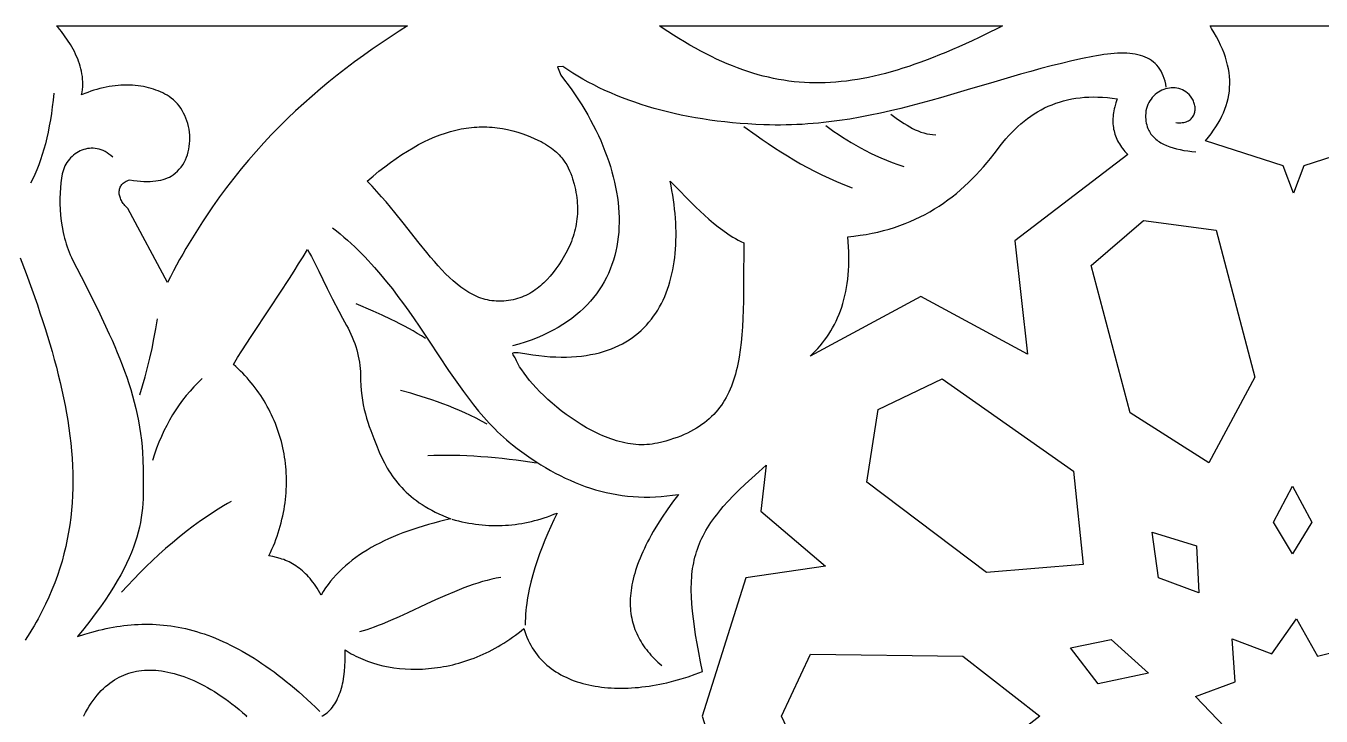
# Model space of a CAD drawing. Extents: x -332 to 348, y -263 to 352.
# Drawn here: x -92.3 to -41, y -175.3 to -148 of the extents above; entities that cross this region are included whole.
import ezdxf

# ---------------------------------------------------------------- set-up
doc = ezdxf.new("R2010")
doc.units = 0
doc.layers.add('LAYER_1', color=18, linetype='CONTINUOUS')
doc.layers.add('LAYER_2', color=174, linetype='CONTINUOUS')

msp = doc.modelspace()

# ---------------------------------------------------------------- linework, layer by layer
at = {"layer": 'LAYER_1'}
for points in [[(-77.475, -148.209), (-77.833, -148.442), (-78.188, -148.679), (-78.541, -148.921), (-78.891, -149.169), (-79.238, -149.422), (-79.582, -149.681), (-79.922, -149.946), (-80.26, -150.217), (-80.594, -150.494), (-80.925, -150.778), (-81.252, -151.069), (-81.576, -151.367), (-81.896, -151.672), (-82.211, -151.984), (-82.523, -152.304), (-82.831, -152.632), (-83.135, -152.968), (-83.434, -153.313), (-83.729, -153.665), (-84.019, -154.027), (-84.305, -154.397), (-84.586, -154.776), (-84.862, -155.165), (-84.998, -155.363), (-85.133, -155.563), (-85.267, -155.766), (-85.399, -155.971), (-85.531, -156.178), (-85.66, -156.389), (-85.789, -156.601), (-85.916, -156.816), (-86.042, -157.034), (-86.166, -157.255), (-86.289, -157.478), (-86.411, -157.703), (-86.531, -157.932), (-86.65, -158.163), (-88.222, -155.227), (-88.262, -155.191), (-88.3, -155.154), (-88.335, -155.116), (-88.368, -155.076), (-88.398, -155.037), (-88.426, -154.996), (-88.451, -154.955), (-88.474, -154.913), (-88.494, -154.871), (-88.512, -154.829), (-88.527, -154.787), (-88.539, -154.745), (-88.548, -154.703), (-88.554, -154.661), (-88.558, -154.62), (-88.559, -154.579), (-88.556, -154.539), (-88.551, -154.499), (-88.543, -154.461), (-88.532, -154.423), (-88.517, -154.387), (-88.5, -154.352), (-88.479, -154.319), (-88.455, -154.286), (-88.427, -154.256), (-88.397, -154.227), (-88.363, -154.201), (-88.325, -154.176), (-88.285, -154.153), (-88.24, -154.133), (-88.192, -154.115), (-88.141, -154.099), (-87.991, -154.12), (-87.848, -154.137), (-87.711, -154.149), (-87.58, -154.156), (-87.455, -154.159), (-87.336, -154.158), (-87.222, -154.152), (-87.114, -154.141), (-87.011, -154.127), (-86.913, -154.107), (-86.821, -154.084), (-86.733, -154.056), (-86.65, -154.023), (-86.572, -153.986), (-86.498, -153.945), (-86.428, -153.899), (-86.338, -153.83), (-86.255, -153.755), (-86.178, -153.674), (-86.108, -153.589), (-86.045, -153.499), (-85.988, -153.405), (-85.938, -153.307), (-85.894, -153.205), (-85.857, -153.101), (-85.825, -152.994), (-85.8, -152.885), (-85.782, -152.774), (-85.769, -152.662), (-85.762, -152.549), (-85.761, -152.435), (-85.766, -152.321), (-85.777, -152.207), (-85.793, -152.094), (-85.815, -151.982), (-85.843, -151.871), (-85.876, -151.762), (-85.914, -151.656), (-85.958, -151.551), (-86.008, -151.45), (-86.062, -151.353), (-86.122, -151.259), (-86.187, -151.169), (-86.256, -151.084), (-86.331, -151.004), (-86.411, -150.929), (-86.495, -150.86), (-86.584, -150.797), (-86.664, -150.748), (-86.746, -150.701), (-86.832, -150.657), (-86.919, -150.615), (-87.01, -150.577), (-87.103, -150.541), (-87.198, -150.508), (-87.296, -150.478), (-87.395, -150.451), (-87.497, -150.427), (-87.601, -150.406), (-87.706, -150.388), (-87.814, -150.373), (-87.923, -150.361), (-88.033, -150.352), (-88.145, -150.347), (-88.258, -150.345), (-88.373, -150.346), (-88.488, -150.351), (-88.605, -150.359), (-88.723, -150.37), (-88.841, -150.385), (-88.96, -150.403), (-89.08, -150.425), (-89.2, -150.451), (-89.32, -150.48), (-89.441, -150.513), (-89.562, -150.55), (-89.683, -150.59), (-89.804, -150.634), (-89.925, -150.682), (-90.045, -150.734), (-90.026, -150.628), (-90.012, -150.523), (-90.004, -150.418), (-90, -150.313), (-90.001, -150.209), (-90.007, -150.106), (-90.018, -150.003), (-90.032, -149.901), (-90.051, -149.799), (-90.074, -149.699), (-90.101, -149.599), (-90.131, -149.5), (-90.165, -149.402), (-90.202, -149.305), (-90.243, -149.209), (-90.286, -149.113), (-90.332, -149.019), (-90.381, -148.926), (-90.433, -148.834), (-90.486, -148.743), (-90.6, -148.565), (-90.721, -148.392), (-90.848, -148.225), (-90.98, -148.064), (-91.035, -148), (-77.144, -148)], [(-53.683, -148.052), (-54.24, -148.328), (-54.513, -148.459), (-54.782, -148.586), (-55.047, -148.708), (-55.309, -148.825), (-55.568, -148.938), (-55.823, -149.047), (-56.075, -149.151), (-56.324, -149.25), (-56.57, -149.345), (-56.813, -149.436), (-57.054, -149.521), (-57.291, -149.602), (-57.526, -149.679), (-57.759, -149.75), (-57.989, -149.817), (-58.217, -149.88), (-58.442, -149.937), (-58.666, -149.99), (-58.887, -150.039), (-59.107, -150.082), (-59.325, -150.121), (-59.541, -150.155), (-59.756, -150.184), (-59.969, -150.208), (-60.181, -150.228), (-60.391, -150.242), (-60.601, -150.252), (-60.809, -150.257), (-61.016, -150.257), (-61.222, -150.252), (-61.428, -150.243), (-61.633, -150.228), (-61.837, -150.209), (-62.041, -150.184), (-62.245, -150.154), (-62.448, -150.12), (-62.651, -150.081), (-62.854, -150.036), (-63.057, -149.987), (-63.26, -149.932), (-63.464, -149.872), (-63.668, -149.808), (-63.872, -149.738), (-64.077, -149.663), (-64.282, -149.583), (-64.488, -149.498), (-64.695, -149.408), (-64.903, -149.312), (-65.112, -149.212), (-65.322, -149.106), (-65.534, -148.995), (-65.746, -148.878), (-65.96, -148.757), (-66.176, -148.63), (-66.394, -148.498), (-66.613, -148.361), (-66.834, -148.218), (-67.057, -148.071), (-67.16, -148), (-53.581, -148)], [(-49.805, -150.816), (-49.62, -150.824), (-49.431, -150.838), (-49.239, -150.858), (-49.043, -150.885), (-49.099, -151.047), (-49.143, -151.206), (-49.162, -151.285), (-49.177, -151.362), (-49.19, -151.439), (-49.2, -151.514), (-49.208, -151.589), (-49.212, -151.664), (-49.214, -151.737), (-49.214, -151.81), (-49.21, -151.881), (-49.204, -151.952), (-49.195, -152.022), (-49.184, -152.091), (-49.169, -152.16), (-49.152, -152.227), (-49.133, -152.294), (-49.11, -152.36), (-49.085, -152.425), (-49.057, -152.489), (-49.027, -152.553), (-48.993, -152.616), (-48.957, -152.677), (-48.919, -152.738), (-48.877, -152.799), (-48.833, -152.858), (-48.786, -152.916), (-48.737, -152.974), (-48.684, -153.031), (-48.629, -153.087), (-53.097, -156.513), (-52.6, -160.998), (-56.82, -158.715), (-61.205, -161.08), (-61.1, -160.98), (-60.999, -160.878), (-60.901, -160.772), (-60.807, -160.664), (-60.716, -160.554), (-60.628, -160.44), (-60.544, -160.323), (-60.463, -160.204), (-60.386, -160.081), (-60.313, -159.956), (-60.243, -159.827), (-60.177, -159.695), (-60.115, -159.56), (-60.057, -159.422), (-60.002, -159.281), (-59.952, -159.136), (-59.905, -158.989), (-59.863, -158.837), (-59.824, -158.683), (-59.79, -158.525), (-59.76, -158.364), (-59.734, -158.199), (-59.712, -158.03), (-59.695, -157.858), (-59.682, -157.683), (-59.673, -157.503), (-59.669, -157.321), (-59.669, -157.134), (-59.674, -156.943), (-59.683, -156.749), (-59.697, -156.551), (-59.715, -156.349), (-59.468, -156.325), (-59.224, -156.294), (-58.986, -156.256), (-58.752, -156.213), (-58.523, -156.164), (-58.298, -156.109), (-58.078, -156.047), (-57.861, -155.981), (-57.65, -155.908), (-57.442, -155.83), (-57.238, -155.747), (-57.039, -155.658), (-56.843, -155.564), (-56.651, -155.464), (-56.463, -155.36), (-56.279, -155.25), (-56.099, -155.136), (-55.922, -155.017), (-55.749, -154.893), (-55.579, -154.765), (-55.413, -154.632), (-55.25, -154.494), (-55.09, -154.353), (-54.933, -154.206), (-54.78, -154.056), (-54.63, -153.902), (-54.482, -153.744), (-54.338, -153.582), (-54.196, -153.416), (-54.058, -153.246), (-53.921, -153.073), (-53.788, -152.896), (-53.678, -152.752), (-53.567, -152.612), (-53.453, -152.477), (-53.337, -152.347), (-53.22, -152.222), (-53.1, -152.101), (-52.978, -151.986), (-52.854, -151.876), (-52.727, -151.771), (-52.598, -151.671), (-52.467, -151.577), (-52.333, -151.487), (-52.197, -151.403), (-52.058, -151.325), (-51.916, -151.251), (-51.772, -151.184), (-51.625, -151.121), (-51.475, -151.065), (-51.322, -151.014), (-51.166, -150.968), (-51.007, -150.929), (-50.845, -150.895), (-50.68, -150.867), (-50.512, -150.845), (-50.34, -150.829), (-50.165, -150.818), (-49.987, -150.814)], [(-74.099, -151.998), (-73.997, -152.001), (-73.895, -152.006), (-73.794, -152.013), (-73.692, -152.023), (-73.59, -152.035), (-73.488, -152.049), (-73.387, -152.065), (-73.183, -152.105), (-72.979, -152.154), (-72.775, -152.212), (-72.571, -152.28), (-72.365, -152.356), (-72.159, -152.442), (-71.953, -152.537), (-71.857, -152.584), (-71.766, -152.633), (-71.679, -152.683), (-71.597, -152.733), (-71.519, -152.785), (-71.446, -152.838), (-71.376, -152.891), (-71.311, -152.945), (-71.249, -153), (-71.19, -153.055), (-71.136, -153.111), (-71.084, -153.167), (-71.036, -153.223), (-70.991, -153.28), (-70.91, -153.394), (-70.839, -153.508), (-70.777, -153.622), (-70.725, -153.735), (-70.679, -153.846), (-70.64, -153.956), (-70.606, -154.062), (-70.549, -154.265), (-70.522, -154.375), (-70.497, -154.485), (-70.476, -154.595), (-70.458, -154.703), (-70.443, -154.811), (-70.431, -154.918), (-70.423, -155.024), (-70.417, -155.129), (-70.415, -155.234), (-70.415, -155.338), (-70.419, -155.441), (-70.426, -155.544), (-70.436, -155.646), (-70.449, -155.747), (-70.464, -155.848), (-70.483, -155.948), (-70.504, -156.047), (-70.529, -156.146), (-70.556, -156.244), (-70.586, -156.341), (-70.619, -156.438), (-70.654, -156.534), (-70.692, -156.629), (-70.733, -156.724), (-70.777, -156.818), (-70.823, -156.912), (-70.872, -157.005), (-70.924, -157.097), (-70.978, -157.189), (-71.034, -157.281), (-71.155, -157.462), (-71.267, -157.617), (-71.381, -157.765), (-71.499, -157.907), (-71.62, -158.043), (-71.746, -158.17), (-71.811, -158.231), (-71.877, -158.289), (-71.944, -158.346), (-72.013, -158.4), (-72.083, -158.451), (-72.154, -158.501), (-72.227, -158.548), (-72.301, -158.592), (-72.377, -158.634), (-72.455, -158.672), (-72.535, -158.709), (-72.616, -158.742), (-72.699, -158.772), (-72.784, -158.8), (-72.871, -158.824), (-72.96, -158.845), (-73.051, -158.864), (-73.144, -158.878), (-73.239, -158.89), (-73.336, -158.898), (-73.436, -158.902), (-73.538, -158.903), (-73.628, -158.901), (-73.718, -158.894), (-73.806, -158.884), (-73.894, -158.871), (-73.98, -158.854), (-74.066, -158.834), (-74.15, -158.81), (-74.234, -158.783), (-74.317, -158.753), (-74.399, -158.72), (-74.48, -158.683), (-74.56, -158.644), (-74.64, -158.602), (-74.719, -158.557), (-74.798, -158.509), (-74.876, -158.458), (-74.953, -158.405), (-75.03, -158.349), (-75.183, -158.23), (-75.334, -158.101), (-75.485, -157.963), (-75.634, -157.817), (-75.783, -157.663), (-75.932, -157.501), (-76.08, -157.333), (-76.23, -157.158), (-76.38, -156.977), (-76.684, -156.601), (-77.315, -155.803), (-77.648, -155.39), (-77.819, -155.182), (-77.995, -154.974), (-78.175, -154.765), (-78.359, -154.558), (-78.549, -154.352), (-78.744, -154.147), (-78.508, -153.947), (-78.275, -153.757), (-78.044, -153.577), (-77.816, -153.407), (-77.59, -153.247), (-77.366, -153.096), (-77.145, -152.955), (-76.925, -152.824), (-76.708, -152.703), (-76.492, -152.592), (-76.278, -152.49), (-76.065, -152.398), (-75.854, -152.315), (-75.644, -152.242), (-75.435, -152.179), (-75.228, -152.125), (-75.021, -152.081), (-74.918, -152.062), (-74.815, -152.046), (-74.712, -152.032), (-74.61, -152.021), (-74.507, -152.012), (-74.405, -152.005), (-74.303, -152), (-74.201, -151.998)], [(-66.402, -154.494), (-66.064, -154.837), (-65.727, -155.174), (-65.557, -155.338), (-65.385, -155.498), (-65.21, -155.655), (-65.031, -155.807), (-64.847, -155.955), (-64.658, -156.096), (-64.463, -156.232), (-64.362, -156.297), (-64.26, -156.361), (-64.156, -156.423), (-64.05, -156.483), (-63.942, -156.541), (-63.831, -156.597), (-63.835, -158.176), (-63.838, -158.545), (-63.844, -158.903), (-63.853, -159.251), (-63.866, -159.589), (-63.883, -159.916), (-63.906, -160.232), (-63.935, -160.538), (-63.97, -160.834), (-64.013, -161.119), (-64.038, -161.258), (-64.065, -161.393), (-64.094, -161.527), (-64.125, -161.658), (-64.159, -161.786), (-64.195, -161.911), (-64.234, -162.034), (-64.275, -162.154), (-64.32, -162.271), (-64.367, -162.386), (-64.418, -162.499), (-64.471, -162.608), (-64.528, -162.715), (-64.587, -162.819), (-64.651, -162.921), (-64.717, -163.02), (-64.787, -163.116), (-64.861, -163.21), (-64.939, -163.301), (-65.02, -163.389), (-65.105, -163.475), (-65.194, -163.558), (-65.288, -163.638), (-65.385, -163.716), (-65.487, -163.791), (-65.593, -163.864), (-65.704, -163.933), (-65.819, -164), (-65.938, -164.065), (-66.063, -164.126), (-66.192, -164.185), (-66.327, -164.242), (-66.466, -164.295), (-66.61, -164.346), (-66.76, -164.395), (-66.914, -164.44), (-67.075, -164.483), (-67.24, -164.523), (-67.345, -164.545), (-67.451, -164.562), (-67.557, -164.575), (-67.664, -164.584), (-67.771, -164.589), (-67.88, -164.589), (-67.988, -164.586), (-68.097, -164.579), (-68.207, -164.568), (-68.317, -164.553), (-68.426, -164.535), (-68.537, -164.514), (-68.647, -164.489), (-68.757, -164.461), (-68.867, -164.43), (-68.977, -164.396), (-69.087, -164.359), (-69.197, -164.319), (-69.306, -164.276), (-69.415, -164.231), (-69.524, -164.183), (-69.632, -164.133), (-69.846, -164.027), (-70.057, -163.912), (-70.265, -163.789), (-70.47, -163.66), (-70.669, -163.526), (-70.864, -163.386), (-71.054, -163.242), (-71.237, -163.095), (-71.414, -162.945), (-71.583, -162.794), (-71.745, -162.642), (-71.899, -162.49), (-72.044, -162.339), (-72.18, -162.189), (-72.307, -162.042), (-72.422, -161.899), (-72.528, -161.759), (-72.621, -161.625), (-72.703, -161.497), (-72.773, -161.375), (-72.83, -161.261), (-72.858, -161.202), (-72.886, -161.149), (-72.936, -161.062), (-72.955, -161.027), (-72.968, -160.997), (-72.973, -160.973), (-72.972, -160.963), (-72.969, -160.955), (-72.962, -160.947), (-72.954, -160.942), (-72.926, -160.934), (-72.885, -160.931), (-72.829, -160.933), (-72.756, -160.94), (-72.664, -160.953), (-72.42, -160.991), (-72.179, -161.028), (-71.944, -161.059), (-71.714, -161.082), (-71.49, -161.1), (-71.271, -161.111), (-71.058, -161.116), (-70.851, -161.115), (-70.648, -161.107), (-70.452, -161.094), (-70.26, -161.075), (-70.074, -161.05), (-69.893, -161.02), (-69.717, -160.984), (-69.546, -160.942), (-69.381, -160.895), (-69.22, -160.843), (-69.065, -160.786), (-68.915, -160.724), (-68.77, -160.657), (-68.629, -160.585), (-68.494, -160.508), (-68.363, -160.427), (-68.237, -160.341), (-68.116, -160.25), (-68, -160.156), (-67.888, -160.057), (-67.782, -159.954), (-67.679, -159.847), (-67.582, -159.736), (-67.489, -159.621), (-67.4, -159.502), (-67.316, -159.38), (-67.236, -159.254), (-67.161, -159.125), (-67.09, -158.992), (-67.023, -158.857), (-66.961, -158.718), (-66.903, -158.576), (-66.849, -158.431), (-66.799, -158.283), (-66.753, -158.133), (-66.711, -157.979), (-66.674, -157.824), (-66.64, -157.666), (-66.611, -157.505), (-66.585, -157.343), (-66.563, -157.178), (-66.545, -157.011), (-66.531, -156.842), (-66.521, -156.672), (-66.514, -156.499), (-66.511, -156.326), (-66.511, -156.15), (-66.516, -155.973), (-66.524, -155.795), (-66.535, -155.615), (-66.55, -155.435), (-66.568, -155.253), (-66.59, -155.071), (-66.615, -154.887), (-66.643, -154.703), (-66.675, -154.518), (-66.709, -154.333), (-66.748, -154.147)], [(-45.127, -156.091), (-43.594, -161.907), (-45.412, -165.302), (-48.526, -163.32), (-50.077, -157.495), (-48.001, -155.704)], [(-81.025, -156.995), (-80.947, -157.136), (-80.798, -157.42), (-80.652, -157.717), (-80.496, -158.04), (-80.32, -158.404), (-80.112, -158.819), (-79.861, -159.301), (-79.716, -159.571), (-79.557, -159.862), (-79.496, -159.977), (-79.437, -160.094), (-79.381, -160.213), (-79.329, -160.333), (-79.28, -160.454), (-79.235, -160.577), (-79.193, -160.701), (-79.155, -160.825), (-79.122, -160.949), (-79.092, -161.074), (-79.066, -161.199), (-79.045, -161.323), (-79.029, -161.447), (-79.017, -161.57), (-79.01, -161.692), (-79.008, -161.813), (-79.006, -162.031), (-78.997, -162.242), (-78.98, -162.444), (-78.958, -162.639), (-78.93, -162.827), (-78.896, -163.01), (-78.857, -163.187), (-78.813, -163.36), (-78.766, -163.529), (-78.714, -163.695), (-78.659, -163.859), (-78.602, -164.021), (-78.479, -164.344), (-78.35, -164.669), (-78.26, -164.887), (-78.162, -165.1), (-78.057, -165.31), (-78.002, -165.413), (-77.943, -165.515), (-77.883, -165.616), (-77.819, -165.715), (-77.753, -165.814), (-77.684, -165.911), (-77.611, -166.006), (-77.536, -166.1), (-77.456, -166.193), (-77.374, -166.285), (-77.287, -166.375), (-77.197, -166.463), (-77.102, -166.55), (-77.003, -166.635), (-76.9, -166.719), (-76.793, -166.801), (-76.68, -166.882), (-76.563, -166.96), (-76.441, -167.037), (-76.314, -167.112), (-76.181, -167.185), (-76.043, -167.257), (-75.9, -167.326), (-75.751, -167.394), (-75.596, -167.459), (-75.434, -167.523), (-75.661, -167.575), (-75.883, -167.63), (-76.102, -167.687), (-76.317, -167.746), (-76.528, -167.808), (-76.735, -167.873), (-76.938, -167.94), (-77.137, -168.009), (-77.332, -168.081), (-77.523, -168.156), (-77.71, -168.234), (-77.892, -168.314), (-78.07, -168.397), (-78.244, -168.483), (-78.413, -168.571), (-78.578, -168.663), (-78.738, -168.757), (-78.894, -168.854), (-79.045, -168.954), (-79.192, -169.058), (-79.333, -169.164), (-79.47, -169.273), (-79.602, -169.385), (-79.729, -169.501), (-79.851, -169.619), (-79.969, -169.741), (-80.081, -169.866), (-80.188, -169.994), (-80.29, -170.126), (-80.386, -170.261), (-80.478, -170.399), (-80.564, -170.541), (-80.615, -170.448), (-80.667, -170.359), (-80.72, -170.273), (-80.775, -170.19), (-80.83, -170.11), (-80.886, -170.034), (-80.943, -169.96), (-81.001, -169.89), (-81.06, -169.822), (-81.119, -169.758), (-81.18, -169.696), (-81.242, -169.638), (-81.304, -169.582), (-81.367, -169.528), (-81.431, -169.478), (-81.496, -169.43), (-81.562, -169.385), (-81.628, -169.342), (-81.695, -169.302), (-81.763, -169.265), (-81.832, -169.23), (-81.901, -169.197), (-81.971, -169.167), (-82.042, -169.139), (-82.114, -169.113), (-82.186, -169.089), (-82.332, -169.048), (-82.481, -169.016), (-82.632, -168.991), (-82.571, -168.86), (-82.512, -168.729), (-82.456, -168.597), (-82.403, -168.466), (-82.353, -168.334), (-82.306, -168.202), (-82.262, -168.07), (-82.221, -167.938), (-82.183, -167.806), (-82.147, -167.674), (-82.114, -167.541), (-82.084, -167.409), (-82.057, -167.277), (-82.033, -167.146), (-82.011, -167.014), (-81.993, -166.882), (-81.976, -166.751), (-81.963, -166.62), (-81.953, -166.489), (-81.945, -166.359), (-81.939, -166.229), (-81.937, -166.099), (-81.937, -165.97), (-81.939, -165.841), (-81.945, -165.712), (-81.953, -165.585), (-81.963, -165.457), (-81.976, -165.33), (-81.992, -165.204), (-82.01, -165.078), (-82.031, -164.954), (-82.054, -164.829), (-82.08, -164.706), (-82.108, -164.583), (-82.139, -164.461), (-82.172, -164.34), (-82.208, -164.22), (-82.246, -164.1), (-82.286, -163.982), (-82.329, -163.864), (-82.374, -163.747), (-82.422, -163.632), (-82.472, -163.517), (-82.524, -163.404), (-82.579, -163.291), (-82.636, -163.18), (-82.695, -163.07), (-82.756, -162.961), (-82.82, -162.853), (-82.886, -162.747), (-82.954, -162.642), (-83.025, -162.538), (-83.098, -162.435), (-83.173, -162.334), (-83.25, -162.234), (-83.329, -162.136), (-83.41, -162.039), (-83.494, -161.944), (-83.579, -161.85), (-83.667, -161.758), (-83.757, -161.668), (-83.849, -161.579), (-83.943, -161.492), (-84.039, -161.406), (-83.871, -161.136), (-83.698, -160.862), (-83.337, -160.306), (-82.58, -159.167), (-82.197, -158.589), (-81.819, -158.009), (-81.635, -157.719), (-81.454, -157.429), (-81.278, -157.14), (-81.108, -156.852)], [(-50.776, -165.636), (-50.389, -169.326), (-54.217, -169.651), (-58.962, -166.07), (-58.508, -163.191), (-55.976, -161.975)], [(-41.339, -167.657), (-42.098, -168.911), (-42.858, -167.657), (-42.098, -166.233)], [(-45.906, -168.593), (-45.816, -170.459), (-47.402, -169.864), (-47.653, -168.055)], [(-41.107, -172.963), (-39.482, -172.545), (-39.779, -174.222), (-38.27, -174.964), (-39.559, -176.053), (-38.872, -177.607), (-40.549, -177.601), (-41.006, -179.24), (-42.286, -178.139), (-43.673, -179.097), (-43.957, -177.418), (-45.626, -177.245), (-44.781, -175.773), (-45.95, -174.552), (-44.372, -173.975), (-44.494, -172.276), (-42.921, -172.865), (-41.94, -171.484)], [(-47.802, -173.64), (-49.798, -174.062), (-50.89, -172.635), (-49.28, -172.306)], [(-55.157, -172.957), (-52.111, -175.334), (-55.157, -177.711), (-61.182, -177.785), (-62.329, -175.334), (-61.182, -172.884)]]:
    msp.add_lwpolyline(points, close=True, dxfattribs=at)
for points in [[(-38.576, -152.549), (-41.652, -153.544), (-42.062, -154.623), (-42.472, -153.544), (-45.548, -152.549), (-45.433, -152.41), (-45.326, -152.271), (-45.225, -152.133), (-45.132, -151.994), (-45.046, -151.855), (-44.968, -151.716), (-44.896, -151.577), (-44.832, -151.437), (-44.776, -151.297), (-44.727, -151.156), (-44.685, -151.015), (-44.65, -150.873), (-44.623, -150.73), (-44.603, -150.586), (-44.591, -150.442), (-44.586, -150.296), (-44.589, -150.149), (-44.599, -150.001), (-44.616, -149.852), (-44.641, -149.701), (-44.673, -149.549), (-44.713, -149.395), (-44.761, -149.24), (-44.815, -149.083), (-44.878, -148.925), (-44.948, -148.764), (-45.026, -148.602), (-45.111, -148.438), (-45.203, -148.271), (-45.304, -148.103), (-45.369, -148), (-38.755, -148)], [(-92.476, -157.187), (-92.243, -157.81), (-92.018, -158.432), (-91.8, -159.053), (-91.696, -159.362), (-91.593, -159.67), (-91.494, -159.979), (-91.398, -160.287), (-91.305, -160.594), (-91.215, -160.901), (-91.129, -161.207), (-91.047, -161.512), (-90.969, -161.817), (-90.895, -162.121), (-90.826, -162.425), (-90.761, -162.727), (-90.701, -163.03), (-90.645, -163.331), (-90.595, -163.631), (-90.55, -163.931), (-90.51, -164.23), (-90.476, -164.528), (-90.447, -164.826), (-90.425, -165.122), (-90.408, -165.418), (-90.398, -165.713), (-90.394, -166.007), (-90.397, -166.3), (-90.407, -166.593), (-90.423, -166.885), (-90.446, -167.176), (-90.477, -167.466), (-90.515, -167.755), (-90.561, -168.044), (-90.614, -168.332), (-90.675, -168.62), (-90.745, -168.907), (-90.822, -169.194), (-90.908, -169.48), (-91.003, -169.766), (-91.107, -170.051), (-91.22, -170.336), (-91.342, -170.621), (-91.474, -170.906), (-91.616, -171.19), (-91.768, -171.477), (-91.847, -171.617), (-91.929, -171.759), (-92.014, -171.901), (-92.101, -172.043), (-92.192, -172.185), (-92.284, -172.327)], [(-80.527, -175.339), (-80.518, -175.334), (-80.527, -175.329), (-80.51, -175.329), (-80.445, -175.29), (-80.384, -175.247), (-80.325, -175.2), (-80.269, -175.15), (-80.215, -175.097), (-80.164, -175.04), (-80.115, -174.981), (-80.069, -174.918), (-80.025, -174.853), (-79.984, -174.784), (-79.945, -174.713), (-79.909, -174.639), (-79.875, -174.562), (-79.843, -174.483), (-79.813, -174.401), (-79.785, -174.317), (-79.76, -174.231), (-79.737, -174.142), (-79.716, -174.051), (-79.697, -173.958), (-79.665, -173.766), (-79.641, -173.567), (-79.625, -173.361), (-79.616, -173.149), (-79.614, -172.931), (-79.618, -172.708), (-79.537, -172.761), (-79.453, -172.812), (-79.368, -172.862), (-79.281, -172.909), (-79.192, -172.955), (-79.101, -173), (-79.009, -173.042), (-78.916, -173.082), (-78.82, -173.121), (-78.724, -173.158), (-78.526, -173.225), (-78.323, -173.285), (-78.115, -173.337), (-77.902, -173.381), (-77.685, -173.417), (-77.464, -173.445), (-77.239, -173.464), (-77.011, -173.475), (-76.78, -173.477), (-76.547, -173.47), (-76.311, -173.454), (-76.074, -173.429), (-75.835, -173.395), (-75.715, -173.374), (-75.595, -173.351), (-75.474, -173.326), (-75.354, -173.298), (-75.233, -173.268), (-75.113, -173.235), (-74.992, -173.2), (-74.871, -173.162), (-74.751, -173.122), (-74.63, -173.08), (-74.51, -173.035), (-74.39, -172.987), (-74.27, -172.937), (-74.151, -172.884), (-74.031, -172.829), (-73.913, -172.771), (-73.794, -172.711), (-73.676, -172.647), (-73.559, -172.582), (-73.442, -172.513), (-73.326, -172.442), (-73.21, -172.368), (-73.096, -172.291), (-72.982, -172.212), (-72.868, -172.13), (-72.756, -172.045), (-72.644, -171.957), (-72.533, -171.867), (-72.498, -171.986), (-72.458, -172.101), (-72.414, -172.214), (-72.367, -172.323), (-72.316, -172.428), (-72.262, -172.531), (-72.204, -172.63), (-72.143, -172.727), (-72.078, -172.82), (-72.011, -172.909), (-71.94, -172.996), (-71.866, -173.08), (-71.788, -173.16), (-71.708, -173.238), (-71.625, -173.312), (-71.54, -173.384), (-71.451, -173.452), (-71.36, -173.517), (-71.266, -173.579), (-71.17, -173.639), (-71.071, -173.695), (-70.969, -173.749), (-70.866, -173.799), (-70.76, -173.847), (-70.652, -173.892), (-70.542, -173.933), (-70.429, -173.972), (-70.315, -174.009), (-70.199, -174.042), (-70.081, -174.072), (-69.961, -174.1), (-69.839, -174.125), (-69.716, -174.148), (-69.592, -174.167), (-69.465, -174.184), (-69.338, -174.198), (-69.209, -174.21), (-69.078, -174.218), (-68.947, -174.225), (-68.814, -174.228), (-68.681, -174.229), (-68.546, -174.228), (-68.41, -174.223), (-68.274, -174.217), (-68.136, -174.207), (-67.998, -174.196), (-67.859, -174.181), (-67.72, -174.165), (-67.58, -174.145), (-67.44, -174.124), (-67.299, -174.1), (-67.159, -174.073), (-67.017, -174.044), (-66.876, -174.013), (-66.593, -173.944), (-66.31, -173.865), (-66.028, -173.777), (-65.748, -173.68), (-65.469, -173.574), (-65.545, -173.184), (-65.615, -172.812), (-65.678, -172.456), (-65.735, -172.115), (-65.784, -171.79), (-65.825, -171.478), (-65.859, -171.179), (-65.884, -170.892), (-65.9, -170.617), (-65.907, -170.352), (-65.907, -170.224), (-65.904, -170.097), (-65.899, -169.973), (-65.891, -169.85), (-65.881, -169.73), (-65.868, -169.612), (-65.853, -169.495), (-65.834, -169.38), (-65.813, -169.266), (-65.789, -169.154), (-65.762, -169.043), (-65.733, -168.933), (-65.7, -168.825), (-65.664, -168.717), (-65.625, -168.61), (-65.583, -168.504), (-65.538, -168.399), (-65.49, -168.294), (-65.438, -168.19), (-65.383, -168.086), (-65.325, -167.982), (-65.263, -167.878), (-65.198, -167.774), (-65.129, -167.67), (-65.057, -167.566), (-64.981, -167.462), (-64.901, -167.357), (-64.818, -167.252), (-64.731, -167.146), (-64.64, -167.039), (-64.447, -166.822), (-64.238, -166.602), (-64.012, -166.376), (-63.771, -166.144), (-63.512, -165.905), (-63.236, -165.658), (-62.942, -165.403), (-63.155, -167.222), (-60.59, -169.399), (-63.754, -169.859), (-65.475, -175.334), (-63.754, -180.81)], [(-89.959, -175.341), (-89.962, -175.334), (-89.959, -175.328), (-89.889, -175.193), (-89.817, -175.065), (-89.743, -174.942), (-89.668, -174.825), (-89.591, -174.714), (-89.512, -174.609), (-89.432, -174.51), (-89.351, -174.416), (-89.268, -174.327), (-89.184, -174.244), (-89.099, -174.166), (-89.013, -174.093), (-88.926, -174.024), (-88.837, -173.961), (-88.748, -173.902), (-88.657, -173.847), (-88.565, -173.797), (-88.471, -173.751), (-88.376, -173.709), (-88.28, -173.671), (-88.183, -173.638), (-88.083, -173.608), (-87.983, -173.583), (-87.88, -173.561), (-87.776, -173.543), (-87.67, -173.529), (-87.562, -173.52), (-87.453, -173.514), (-87.341, -173.512), (-87.228, -173.514), (-87.113, -173.521), (-86.997, -173.531), (-86.878, -173.546), (-86.758, -173.565), (-86.636, -173.588), (-86.512, -173.616), (-86.387, -173.647), (-86.261, -173.683), (-86.133, -173.724), (-86.004, -173.768), (-85.873, -173.817), (-85.742, -173.871), (-85.609, -173.928), (-85.475, -173.99), (-85.34, -174.057), (-85.204, -174.127), (-85.068, -174.203), (-84.93, -174.282), (-84.792, -174.366), (-84.654, -174.454), (-84.515, -174.546), (-84.376, -174.642), (-84.236, -174.743), (-84.096, -174.848), (-83.956, -174.957), (-83.815, -175.07), (-83.675, -175.187), (-83.534, -175.309), (-83.506, -175.334), (-83.534, -175.36)]]:
    msp.add_lwpolyline(points, dxfattribs=at)
at = {"layer": 'LAYER_2'}
for points in [[(-47.103, -150.433), (-47.124, -150.311), (-47.15, -150.195), (-47.181, -150.086), (-47.218, -149.983), (-47.259, -149.886), (-47.306, -149.795), (-47.358, -149.711), (-47.414, -149.632), (-47.475, -149.56), (-47.541, -149.492), (-47.611, -149.431), (-47.686, -149.375), (-47.765, -149.324), (-47.848, -149.278), (-47.936, -149.238), (-48.028, -149.202), (-48.124, -149.171), (-48.224, -149.145), (-48.328, -149.124), (-48.436, -149.107), (-48.548, -149.094), (-48.664, -149.086), (-48.783, -149.082), (-48.905, -149.082), (-49.031, -149.086), (-49.161, -149.093), (-49.294, -149.104), (-49.43, -149.119), (-49.569, -149.137), (-49.711, -149.159), (-49.857, -149.184), (-50.005, -149.211), (-50.424, -149.297), (-50.839, -149.388), (-51.251, -149.485), (-51.66, -149.587), (-52.066, -149.693), (-52.469, -149.802), (-52.87, -149.914), (-53.27, -150.029), (-54.063, -150.262), (-54.853, -150.498), (-55.64, -150.731), (-56.034, -150.845), (-56.428, -150.957), (-56.823, -151.066), (-57.219, -151.17), (-57.616, -151.271), (-58.015, -151.367), (-58.416, -151.457), (-58.819, -151.541), (-59.224, -151.619), (-59.632, -151.689), (-60.043, -151.751), (-60.25, -151.779), (-60.458, -151.805), (-60.666, -151.829), (-60.876, -151.85), (-61.086, -151.869), (-61.298, -151.885), (-61.511, -151.899), (-61.724, -151.91), (-61.939, -151.918), (-62.155, -151.924), (-62.372, -151.927), (-62.591, -151.926), (-62.811, -151.923), (-63.032, -151.917), (-63.349, -151.903), (-63.662, -151.885), (-63.972, -151.863), (-64.277, -151.836), (-64.579, -151.805), (-64.877, -151.77), (-65.171, -151.73), (-65.461, -151.686), (-65.747, -151.638), (-66.029, -151.586), (-66.307, -151.53), (-66.582, -151.47), (-66.852, -151.406), (-67.118, -151.338), (-67.379, -151.266), (-67.637, -151.19), (-67.891, -151.11), (-68.14, -151.027), (-68.386, -150.939), (-68.627, -150.848), (-68.864, -150.753), (-69.096, -150.655), (-69.325, -150.553), (-69.549, -150.447), (-69.768, -150.338), (-69.984, -150.225), (-70.195, -150.109), (-70.401, -149.989), (-70.603, -149.866), (-70.801, -149.74), (-70.994, -149.61), (-71.204, -149.62), (-71.072, -149.953), (-70.923, -150.144), (-70.779, -150.337), (-70.639, -150.532), (-70.503, -150.728), (-70.372, -150.926), (-70.245, -151.125), (-70.124, -151.325), (-70.006, -151.526), (-69.894, -151.729), (-69.786, -151.932), (-69.684, -152.135), (-69.586, -152.34), (-69.494, -152.544), (-69.406, -152.749), (-69.324, -152.955), (-69.247, -153.16), (-69.176, -153.365), (-69.11, -153.571), (-69.05, -153.775), (-68.995, -153.98), (-68.945, -154.184), (-68.902, -154.387), (-68.864, -154.59), (-68.833, -154.792), (-68.807, -154.992), (-68.787, -155.192), (-68.774, -155.39), (-68.766, -155.587), (-68.765, -155.783), (-68.771, -155.976), (-68.782, -156.168), (-68.8, -156.359), (-68.825, -156.547), (-68.856, -156.733), (-68.894, -156.917), (-68.939, -157.099), (-68.991, -157.278), (-69.05, -157.455), (-69.115, -157.629), (-69.188, -157.8), (-69.268, -157.968), (-69.355, -158.133), (-69.45, -158.295), (-69.552, -158.453), (-69.661, -158.609), (-69.778, -158.76), (-69.902, -158.908), (-70.034, -159.052), (-70.174, -159.193), (-70.322, -159.329), (-70.478, -159.461), (-70.641, -159.589), (-70.813, -159.712), (-70.993, -159.831), (-71.181, -159.945), (-71.377, -160.055), (-71.581, -160.159), (-71.794, -160.259), (-72.016, -160.353), (-72.246, -160.442), (-72.485, -160.526), (-72.732, -160.604), (-72.988, -160.677)], [(-91.143, -150.669), (-91.174, -150.94), (-91.207, -151.205), (-91.244, -151.464), (-91.285, -151.717), (-91.329, -151.964), (-91.376, -152.205), (-91.428, -152.438), (-91.483, -152.666), (-91.542, -152.886), (-91.605, -153.099), (-91.672, -153.306), (-91.744, -153.505), (-91.819, -153.697), (-91.9, -153.881), (-91.984, -154.058), (-92.073, -154.226)], [(-46.721, -151.832), (-46.652, -151.838), (-46.586, -151.84), (-46.524, -151.838), (-46.465, -151.832), (-46.41, -151.823), (-46.358, -151.811), (-46.309, -151.795), (-46.264, -151.777), (-46.222, -151.755), (-46.183, -151.731), (-46.147, -151.705), (-46.114, -151.676), (-46.085, -151.644), (-46.059, -151.611), (-46.036, -151.576), (-46.016, -151.54), (-45.998, -151.501), (-45.984, -151.462), (-45.973, -151.421), (-45.965, -151.38), (-45.96, -151.337), (-45.958, -151.294), (-45.959, -151.25), (-45.962, -151.206), (-45.968, -151.162), (-45.978, -151.117), (-45.99, -151.073), (-46.004, -151.029), (-46.022, -150.986), (-46.042, -150.943), (-46.065, -150.901), (-46.09, -150.86), (-46.143, -150.788), (-46.2, -150.722), (-46.26, -150.664), (-46.323, -150.614), (-46.39, -150.57), (-46.459, -150.534), (-46.53, -150.504), (-46.602, -150.481), (-46.676, -150.464), (-46.751, -150.454), (-46.827, -150.45), (-46.903, -150.452), (-46.979, -150.46), (-47.055, -150.473), (-47.129, -150.493), (-47.203, -150.518), (-47.275, -150.548), (-47.345, -150.584), (-47.413, -150.624), (-47.478, -150.67), (-47.54, -150.72), (-47.599, -150.775), (-47.654, -150.834), (-47.705, -150.898), (-47.751, -150.966), (-47.793, -151.038), (-47.829, -151.113), (-47.86, -151.193), (-47.885, -151.276), (-47.904, -151.363), (-47.916, -151.453), (-47.921, -151.546), (-47.921, -151.623), (-47.916, -151.699), (-47.907, -151.775), (-47.893, -151.85), (-47.875, -151.924), (-47.853, -151.996), (-47.827, -152.067), (-47.796, -152.136), (-47.769, -152.186), (-47.739, -152.235), (-47.707, -152.282), (-47.673, -152.327), (-47.637, -152.371), (-47.598, -152.412), (-47.556, -152.452), (-47.513, -152.49), (-47.467, -152.527), (-47.419, -152.562), (-47.369, -152.596), (-47.318, -152.627), (-47.208, -152.687), (-47.09, -152.74), (-46.966, -152.788), (-46.834, -152.831), (-46.697, -152.868), (-46.553, -152.901), (-46.403, -152.929), (-46.249, -152.952), (-46.089, -152.972), (-45.925, -152.988)], [(-58.002, -151.501), (-57.791, -151.654), (-57.578, -151.8), (-57.472, -151.87), (-57.364, -151.936), (-57.256, -151.998), (-57.147, -152.057), (-57.037, -152.11), (-56.925, -152.159), (-56.813, -152.202), (-56.7, -152.238), (-56.585, -152.269), (-56.468, -152.292), (-56.351, -152.307), (-56.231, -152.315)], [(-63.823, -151.989), (-63.345, -152.329), (-63.104, -152.497), (-62.859, -152.664), (-62.611, -152.828), (-62.359, -152.99), (-62.104, -153.15), (-61.843, -153.306), (-61.577, -153.459), (-61.306, -153.609), (-61.029, -153.754), (-60.744, -153.896), (-60.453, -154.033), (-60.154, -154.166), (-59.847, -154.293), (-59.532, -154.415)], [(-60.582, -151.945), (-60.421, -152.061), (-60.258, -152.176), (-60.091, -152.29), (-59.922, -152.402), (-59.748, -152.512), (-59.571, -152.621), (-59.389, -152.728), (-59.202, -152.832), (-59.01, -152.935), (-58.813, -153.034), (-58.609, -153.131), (-58.4, -153.226), (-58.183, -153.317), (-57.96, -153.405), (-57.73, -153.49), (-57.492, -153.572)], [(-88.817, -153.198), (-88.89, -153.132), (-88.965, -153.074), (-89.04, -153.023), (-89.117, -152.979), (-89.194, -152.941), (-89.272, -152.91), (-89.35, -152.885), (-89.429, -152.867), (-89.507, -152.854), (-89.585, -152.848), (-89.663, -152.847), (-89.74, -152.851), (-89.816, -152.861), (-89.891, -152.876), (-89.964, -152.897), (-90.036, -152.922), (-90.107, -152.952), (-90.175, -152.986), (-90.241, -153.025), (-90.305, -153.068), (-90.367, -153.115), (-90.425, -153.166), (-90.481, -153.221), (-90.533, -153.279), (-90.582, -153.341), (-90.627, -153.405), (-90.669, -153.473), (-90.706, -153.544), (-90.74, -153.618), (-90.769, -153.694), (-90.793, -153.773), (-90.812, -153.854), (-90.844, -154.029), (-90.87, -154.215), (-90.889, -154.412), (-90.902, -154.617), (-90.908, -154.83), (-90.906, -155.049), (-90.897, -155.272), (-90.88, -155.499), (-90.854, -155.728), (-90.819, -155.957), (-90.775, -156.185), (-90.749, -156.299), (-90.721, -156.412), (-90.69, -156.524), (-90.657, -156.635), (-90.622, -156.745), (-90.583, -156.853), (-90.542, -156.96), (-90.498, -157.065), (-90.452, -157.168), (-90.402, -157.27), (-89.898, -158.258), (-89.651, -158.749), (-89.409, -159.237), (-89.175, -159.723), (-88.95, -160.209), (-88.842, -160.452), (-88.736, -160.695), (-88.634, -160.939), (-88.536, -161.182), (-88.441, -161.425), (-88.35, -161.669), (-88.263, -161.914), (-88.181, -162.159), (-88.103, -162.405), (-88.031, -162.651), (-87.963, -162.898), (-87.901, -163.146), (-87.844, -163.395), (-87.793, -163.644), (-87.749, -163.895), (-87.71, -164.147), (-87.678, -164.401), (-87.653, -164.655), (-87.635, -164.911), (-87.624, -165.169), (-87.613, -165.576), (-87.605, -165.968), (-87.604, -166.35), (-87.608, -166.539), (-87.615, -166.726), (-87.627, -166.913), (-87.642, -167.099), (-87.663, -167.286), (-87.69, -167.474), (-87.722, -167.664), (-87.761, -167.855), (-87.807, -168.049), (-87.861, -168.245), (-87.924, -168.445), (-87.995, -168.649), (-88.075, -168.857), (-88.165, -169.07), (-88.265, -169.288), (-88.377, -169.513), (-88.499, -169.743), (-88.634, -169.981), (-88.781, -170.226), (-88.941, -170.479), (-89.115, -170.74), (-89.302, -171.01), (-89.504, -171.289), (-89.722, -171.578), (-89.955, -171.877), (-90.204, -172.188), (-89.923, -172.094), (-89.641, -172.009), (-89.501, -171.97), (-89.36, -171.934), (-89.219, -171.9), (-89.079, -171.868), (-88.938, -171.839), (-88.797, -171.813), (-88.656, -171.789), (-88.515, -171.767), (-88.374, -171.749), (-88.232, -171.733), (-88.091, -171.719), (-87.949, -171.709), (-87.807, -171.701), (-87.665, -171.696), (-87.522, -171.694), (-87.38, -171.695), (-87.237, -171.699), (-87.094, -171.706), (-86.95, -171.715), (-86.806, -171.728), (-86.662, -171.744), (-86.518, -171.763), (-86.373, -171.785), (-86.228, -171.811), (-86.082, -171.839), (-85.936, -171.871), (-85.79, -171.906), (-85.643, -171.945), (-85.496, -171.986), (-85.348, -172.032), (-85.2, -172.08), (-85.051, -172.132), (-84.901, -172.188), (-84.752, -172.247), (-84.601, -172.31), (-84.45, -172.377), (-84.299, -172.447), (-84.147, -172.52), (-83.994, -172.598), (-83.84, -172.679), (-83.686, -172.764), (-83.532, -172.853), (-83.376, -172.946), (-83.22, -173.043), (-83.063, -173.143), (-82.906, -173.248), (-82.747, -173.357), (-82.588, -173.469), (-82.428, -173.586), (-82.268, -173.707), (-82.106, -173.832), (-81.944, -173.961), (-81.781, -174.095), (-81.617, -174.233), (-81.452, -174.375), (-81.286, -174.521), (-81.119, -174.672), (-80.952, -174.827), (-80.783, -174.987), (-80.614, -175.151)], [(-80.111, -155.992), (-79.958, -156.114), (-79.808, -156.237), (-79.661, -156.362), (-79.516, -156.489), (-79.375, -156.618), (-79.235, -156.749), (-79.099, -156.881), (-78.965, -157.015), (-78.833, -157.15), (-78.704, -157.286), (-78.576, -157.424), (-78.452, -157.563), (-78.208, -157.845), (-77.972, -158.13), (-77.743, -158.419), (-77.52, -158.711), (-77.304, -159.005), (-77.092, -159.3), (-76.886, -159.596), (-76.683, -159.893), (-76.287, -160.485), (-75.898, -161.07), (-75.514, -161.645), (-75.321, -161.927), (-75.127, -162.204), (-74.932, -162.476), (-74.734, -162.742), (-74.533, -163.001), (-74.328, -163.254), (-74.12, -163.499), (-74.014, -163.618), (-73.906, -163.736), (-73.798, -163.851), (-73.687, -163.964), (-73.576, -164.074), (-73.462, -164.182), (-73.347, -164.287), (-73.23, -164.39), (-73.112, -164.49), (-72.991, -164.588), (-72.808, -164.73), (-72.623, -164.869), (-72.437, -165.003), (-72.25, -165.132), (-72.061, -165.257), (-71.871, -165.378), (-71.681, -165.493), (-71.488, -165.604), (-71.295, -165.71), (-71.1, -165.811), (-70.904, -165.907), (-70.706, -165.997), (-70.507, -166.082), (-70.306, -166.162), (-70.104, -166.236), (-69.901, -166.305), (-69.696, -166.367), (-69.489, -166.424), (-69.281, -166.476), (-69.071, -166.521), (-68.859, -166.559), (-68.646, -166.592), (-68.431, -166.618), (-68.214, -166.638), (-67.996, -166.652), (-67.776, -166.658), (-67.554, -166.658), (-67.33, -166.652), (-67.104, -166.638), (-66.877, -166.617), (-66.647, -166.589), (-66.416, -166.554), (-66.647, -166.863), (-66.861, -167.165), (-67.06, -167.46), (-67.244, -167.747), (-67.412, -168.027), (-67.49, -168.165), (-67.565, -168.301), (-67.635, -168.435), (-67.703, -168.567), (-67.766, -168.697), (-67.826, -168.826), (-67.883, -168.954), (-67.936, -169.079), (-67.985, -169.203), (-68.031, -169.325), (-68.073, -169.446), (-68.112, -169.565), (-68.148, -169.683), (-68.18, -169.799), (-68.209, -169.913), (-68.234, -170.026), (-68.257, -170.138), (-68.276, -170.248), (-68.292, -170.356), (-68.305, -170.463), (-68.314, -170.568), (-68.321, -170.672), (-68.324, -170.775), (-68.325, -170.876), (-68.322, -170.976), (-68.316, -171.074), (-68.308, -171.171), (-68.296, -171.267), (-68.282, -171.361), (-68.265, -171.454), (-68.245, -171.546), (-68.222, -171.636), (-68.197, -171.726), (-68.168, -171.813), (-68.137, -171.9), (-68.104, -171.985), (-68.067, -172.069), (-68.028, -172.152), (-67.987, -172.234), (-67.943, -172.314), (-67.897, -172.394), (-67.848, -172.472), (-67.796, -172.549), (-67.742, -172.625), (-67.686, -172.7), (-67.628, -172.774), (-67.567, -172.846), (-67.504, -172.918), (-67.371, -173.058), (-67.229, -173.194), (-67.078, -173.326)], [(-76.437, -160.382), (-76.595, -160.277), (-76.757, -160.176), (-76.924, -160.077), (-77.093, -159.981), (-77.266, -159.888), (-77.441, -159.798), (-77.617, -159.71), (-77.795, -159.624), (-78.151, -159.459), (-78.503, -159.302), (-79.179, -159.007)], [(-87.738, -162.614), (-87.63, -162.258), (-87.528, -161.897), (-87.433, -161.529), (-87.343, -161.155), (-87.26, -160.775), (-87.183, -160.388), (-87.112, -159.996), (-87.047, -159.598)], [(-85.271, -161.965), (-85.437, -162.126), (-85.598, -162.291), (-85.753, -162.463), (-85.902, -162.64), (-86.046, -162.823), (-86.184, -163.011), (-86.316, -163.206), (-86.442, -163.405), (-86.562, -163.611), (-86.677, -163.822), (-86.786, -164.039), (-86.889, -164.262), (-86.987, -164.49), (-87.078, -164.724), (-87.164, -164.963), (-87.245, -165.209)], [(-73.989, -163.774), (-74.209, -163.652), (-74.429, -163.537), (-74.65, -163.427), (-74.87, -163.324), (-75.09, -163.225), (-75.309, -163.133), (-75.527, -163.045), (-75.745, -162.962), (-75.961, -162.883), (-76.176, -162.809), (-76.389, -162.739), (-76.6, -162.673), (-76.808, -162.61), (-77.015, -162.551), (-77.419, -162.443)], [(-72.034, -165.312), (-72.296, -165.273), (-72.564, -165.235), (-72.837, -165.2), (-73.114, -165.167), (-73.394, -165.137), (-73.676, -165.11), (-73.958, -165.085), (-74.24, -165.063), (-74.52, -165.045), (-74.797, -165.03), (-75.07, -165.019), (-75.338, -165.012), (-75.6, -165.009), (-75.855, -165.011), (-76.101, -165.017), (-76.338, -165.028)], [(-84.119, -166.83), (-84.277, -166.921), (-84.434, -167.013), (-84.741, -167.202), (-85.042, -167.398), (-85.336, -167.601), (-85.624, -167.809), (-85.907, -168.023), (-86.184, -168.243), (-86.455, -168.468), (-86.721, -168.698), (-86.983, -168.933), (-87.24, -169.172), (-87.492, -169.416), (-87.74, -169.664), (-87.984, -169.916), (-88.225, -170.171), (-88.462, -170.43)], [(-75.393, -167.535), (-75.257, -167.572), (-75.121, -167.606), (-74.986, -167.637), (-74.851, -167.665), (-74.717, -167.691), (-74.583, -167.713), (-74.45, -167.733), (-74.317, -167.749), (-74.185, -167.763), (-74.053, -167.774), (-73.921, -167.782), (-73.79, -167.787), (-73.659, -167.789), (-73.528, -167.789), (-73.398, -167.785), (-73.268, -167.779), (-73.139, -167.77), (-73.01, -167.758), (-72.881, -167.743), (-72.752, -167.725), (-72.623, -167.704), (-72.495, -167.681), (-72.367, -167.655), (-72.239, -167.625), (-72.111, -167.594), (-71.984, -167.559), (-71.857, -167.521), (-71.729, -167.481), (-71.602, -167.438), (-71.475, -167.392), (-71.348, -167.343), (-71.222, -167.291), (-71.349, -167.558), (-71.472, -167.826), (-71.592, -168.095), (-71.706, -168.366), (-71.815, -168.639), (-71.918, -168.913), (-72.014, -169.189), (-72.104, -169.466), (-72.185, -169.745), (-72.258, -170.025), (-72.322, -170.306), (-72.351, -170.447), (-72.377, -170.588), (-72.4, -170.73), (-72.421, -170.872), (-72.439, -171.014), (-72.454, -171.157), (-72.467, -171.3), (-72.476, -171.443), (-72.483, -171.587), (-72.486, -171.731)], [(-73.452, -169.842), (-73.63, -169.875), (-73.81, -169.914), (-73.991, -169.959), (-74.173, -170.009), (-74.357, -170.065), (-74.542, -170.126), (-74.728, -170.191), (-74.914, -170.26), (-75.101, -170.332), (-75.288, -170.407), (-75.662, -170.566), (-76.034, -170.732), (-76.403, -170.901), (-77.125, -171.238), (-77.475, -171.399), (-77.815, -171.551), (-78.143, -171.689), (-78.303, -171.752), (-78.459, -171.81), (-78.611, -171.864), (-78.76, -171.912), (-78.905, -171.955), (-79.045, -171.991)]]:
    msp.add_lwpolyline(points, dxfattribs=at)

doc.saveas('drawing.dxf')
